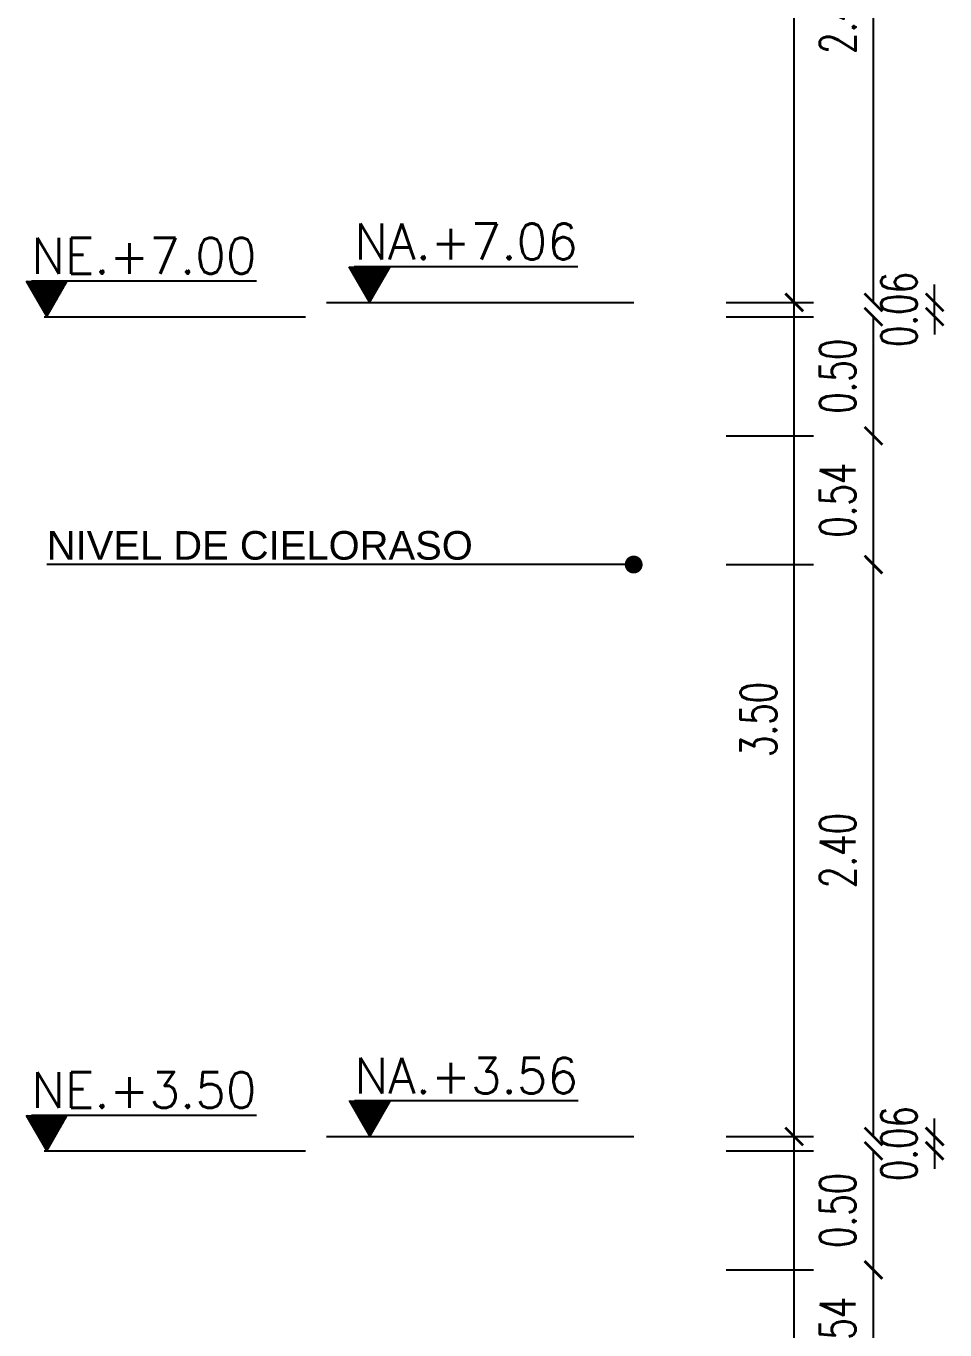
# Model space of a CAD drawing. Header units: millimetres. Extents: x 2056 to 4470, y 1400 to 3101.
# Drawn here: x 2112.52 to 2116.38, y 1410.08 to 1415.55 of the extents above; entities that cross this region are included whole.
import ezdxf

# ---------------------------------------------------------------- set-up
doc = ezdxf.new("R2010")
doc.units = ezdxf.units.MM
doc.linetypes.add('HIDDEN', pattern=[9.525, 6.35, -3.175])
doc.layers.add('A-252', color=252, linetype='Continuous')
doc.layers.add('A-PROY', color=15, linetype='HIDDEN')
doc.styles.add('COTAS', font='romans.shx', dxfattribs={"width": 0.7})
doc.styles.add('NUEVO', font='SIMPLEX')
doc.styles.add('ROMAN', font='arial.ttf')
doc.dimstyles.new('DIM75', dxfattribs={"dimtxt": 0.15, "dimasz": 0.075, "dimexe": 0, "dimexo": 0, "dimgap": 0.075, "dimtad": 1, "dimzin": 1, "dimdsep": 46, "dimtxsty": 'COTAS', "dimblk": 'ARCHTICK', "dimcen": 0, "dimse1": 1, "dimse2": 1, "dimclrd": 8, "dimclre": 8, "dimclrt": 54, "dimaunit": 1, "dimazin": 0, "dimtfac": 1, "dimtix": 1, "dimtmove": 1, "dimatfit": 3, "dimldrblk": 'DOT', "dimfxl": 1, "dimtvp": 1.75, "dimtolj": 1, "dimtzin": 4, "dimarcsym": 0})

# ---------------------------------------------------------------- blocks, each defined once
blk = doc.blocks.new('NE-2')
for p, q in [((-0.000829, 0.0015), (-0.000829, 0.001435)), ((-0.000791, 0.0015), (-0.000791, 0.00137)), ((-0.000754, 0.0015), (-0.000754, 0.001305)), ((-0.000716, 0.0015), (-0.000716, 0.00124)), ((-0.000679, 0.0015), (-0.000679, 0.001175)), ((-0.000641, 0.0015), (-0.000641, 0.00111)), ((-0.000604, 0.0015), (-0.000604, 0.001045)), ((-0.000566, 0.0015), (-0.000566, 0.00098)), ((-0.000529, 0.0015), (-0.000529, 0.000915)), ((-0.000491, 0.0015), (-0.000491, 0.00085)), ((-0.000454, 0.0015), (-0.000454, 0.000786)), ((-0.000416, 0.0015), (-0.000416, 0.000721)), ((-0.000379, 0.0015), (-0.000379, 0.000656)), ((-0.000341, 0.0015), (-0.000341, 0.000591)), ((-0.000304, 0.0015), (-0.000304, 0.000526)), ((-0.000266, 0.0015), (-0.000266, 0.000461)), ((-0.000229, 0.0015), (-0.000229, 0.000396)), ((-0.000191, 0.0015), (-0.000191, 0.000331)), ((-0.000154, 0.0015), (-0.000154, 0.000266)), ((-0.000116, 0.0015), (-0.000116, 0.000201)), ((-0.000079, 0.0015), (-0.000079, 0.000136)), ((-0.000041, 0.0015), (-0.000041, 0.000071)), ((-0.000004, 0.0015), (-0.000004, 0.000006)), ((0.000034, 0.0015), (0.000034, 0.000059)), ((0.000071, 0.0015), (0.000071, 0.000124)), ((0.000109, 0.0015), (0.000109, 0.000189)), ((0.000146, 0.0015), (0.000146, 0.000254)), ((0.000184, 0.0015), (0.000184, 0.000319)), ((0.000221, 0.0015), (0.000221, 0.000384)), ((0.000259, 0.0015), (0.000259, 0.000449)), ((0.000296, 0.0015), (0.000296, 0.000514)), ((0.000334, 0.0015), (0.000334, 0.000578)), ((0.000371, 0.0015), (0.000371, 0.000643)), ((0.000409, 0.0015), (0.000409, 0.000708)), ((0.000446, 0.0015), (0.000446, 0.000773)), ((0.000484, 0.0015), (0.000484, 0.000838)), ((0.000521, 0.0015), (0.000521, 0.000903)), ((0.000559, 0.0015), (0.000559, 0.000968)), ((0.000596, 0.0015), (0.000596, 0.001033)), ((0.000634, 0.0015), (0.000634, 0.001098)), ((0.000671, 0.0015), (0.000671, 0.001163)), ((0.000709, 0.0015), (0.000709, 0.001228)), ((0.000746, 0.0015), (0.000746, 0.001293)), ((0.000784, 0.0015), (0.000784, 0.001358)), ((0.000821, 0.0015), (0.000821, 0.001423)), ((0.000859, 0.0015), (0.000859, 0.001488))]:
    blk.add_line(p, q)
blk.add_lwpolyline([(-0.000866, 0.0015), (0, 0), (0.000866, 0.0015)])
at = {"style": 'NUEVO', "flags": 4}
blk.add_attdef('NE.', (-0.000641, 0.0018), '', height=0.0015, dxfattribs=at)
blk = doc.blocks.new('_ArchTick')
at = {"color": 0, "linetype": 'ByBlock', "const_width": 0.15}
blk.add_lwpolyline([(-0.5, -0.5), (0.5, 0.5)], dxfattribs=at)
blk = doc.blocks.new('_Dot')
at = {"color": 0, "linetype": 'ByBlock', "lineweight": -2}
blk.add_line((-0.5, 0), (-1, 0), dxfattribs=at)
at = {"color": 0, "linetype": 'ByBlock', "const_width": 0.5}
blk.add_lwpolyline([(-0.25, 0, 1), (0.25, 0, 1)], format="xyb", close=True, dxfattribs=at)
blk = doc.blocks.new('*D199')
at = {"color": 8, "lineweight": -2, "transparency": 16777216}
blk.add_line((2.3848, 2.46), (2.3848, 3), dxfattribs=at)
at = {"color": 8, "lineweight": -2, "transparency": 16777216, "xscale": 0.075, "yscale": 0.075, "zscale": 0.075}
for p, rotation in [((2.3848, 3), 90), ((2.3848, 2.46), 270)]:
    blk.add_blockref('_ArchTick', p, dxfattribs=dict(at, rotation=rotation))
at = {"color": 54, "transparency": 16777216, "insert": (2.2348, 2.73), "char_height": 0.15, "attachment_point": 5, "rotation": 90, "style": 'COTAS'}
blk.add_mtext('\\A1;0.54', dxfattribs=at)
blk = doc.blocks.new('*D208')
at = {"color": 8, "lineweight": -2, "transparency": 16777216}
blk.add_line((2.3848, 3), (2.3848, 3.5), dxfattribs=at)
at = {"color": 8, "lineweight": -2, "transparency": 16777216, "xscale": 0.075, "yscale": 0.075, "zscale": 0.075}
for p, rotation in [((2.3848, 3.5), 90), ((2.3848, 3), 270)]:
    blk.add_blockref('_ArchTick', p, dxfattribs=dict(at, rotation=rotation))
at = {"color": 54, "transparency": 16777216, "insert": (2.2348, 3.25), "char_height": 0.15, "attachment_point": 5, "rotation": 90, "style": 'COTAS'}
blk.add_mtext('\\A1;0.50', dxfattribs=at)
blk = doc.blocks.new('*D200')
at = {"color": 8, "lineweight": -2, "transparency": 16777216}
for p, q in [((2.6418, 3.56), (2.6418, 3.635)), ((2.6418, 3.5), (2.6418, 3.56)), ((2.6418, 3.5), (2.6418, 3.425))]:
    blk.add_line(p, q, dxfattribs=at)
at = {"color": 8, "lineweight": -2, "transparency": 16777216, "xscale": 0.075, "yscale": 0.075, "zscale": 0.075}
for p, rotation in [((2.6418, 3.56), 270), ((2.6418, 3.5), 90)]:
    blk.add_blockref('_ArchTick', p, dxfattribs=dict(at, rotation=rotation))
at = {"color": 54, "transparency": 16777216, "insert": (2.4918, 3.53), "char_height": 0.15, "attachment_point": 5, "rotation": 90, "style": 'COTAS'}
blk.add_mtext('\\A1;0.06', dxfattribs=at)
blk = doc.blocks.new('*D201')
at = {"color": 8, "lineweight": -2, "transparency": 16777216}
blk.add_line((2.3848, 3.56), (2.3848, 5.96), dxfattribs=at)
at = {"color": 8, "lineweight": -2, "transparency": 16777216, "xscale": 0.075, "yscale": 0.075, "zscale": 0.075}
for p, rotation in [((2.3848, 5.96), 90), ((2.3848, 3.56), 270)]:
    blk.add_blockref('_ArchTick', p, dxfattribs=dict(at, rotation=rotation))
at = {"color": 54, "transparency": 16777216, "insert": (2.2348, 4.76), "char_height": 0.15, "attachment_point": 5, "rotation": 90, "style": 'COTAS'}
blk.add_mtext('\\A1;2.40', dxfattribs=at)
blk = doc.blocks.new('*D202')
at = {"color": 8, "lineweight": -2, "transparency": 16777216}
blk.add_line((2.3848, 5.96), (2.3848, 6.5), dxfattribs=at)
at = {"color": 8, "lineweight": -2, "transparency": 16777216, "xscale": 0.075, "yscale": 0.075, "zscale": 0.075}
for p, rotation in [((2.3848, 6.5), 90), ((2.3848, 5.96), 270)]:
    blk.add_blockref('_ArchTick', p, dxfattribs=dict(at, rotation=rotation))
at = {"color": 54, "transparency": 16777216, "insert": (2.2348, 6.23), "char_height": 0.15, "attachment_point": 5, "rotation": 90, "style": 'COTAS'}
blk.add_mtext('\\A1;0.54', dxfattribs=at)
blk = doc.blocks.new('*D209')
at = {"color": 8, "lineweight": -2, "transparency": 16777216}
blk.add_line((2.3848, 6.5), (2.3848, 7), dxfattribs=at)
at = {"color": 8, "lineweight": -2, "transparency": 16777216, "xscale": 0.075, "yscale": 0.075, "zscale": 0.075}
for p, rotation in [((2.3848, 7), 90), ((2.3848, 6.5), 270)]:
    blk.add_blockref('_ArchTick', p, dxfattribs=dict(at, rotation=rotation))
at = {"color": 54, "transparency": 16777216, "insert": (2.2348, 6.75), "char_height": 0.15, "attachment_point": 5, "rotation": 90, "style": 'COTAS'}
blk.add_mtext('\\A1;0.50', dxfattribs=at)
blk = doc.blocks.new('*D203')
at = {"color": 8, "lineweight": -2, "transparency": 16777216}
for p, q in [((2.6418, 7.06), (2.6418, 7.135)), ((2.6418, 7), (2.6418, 7.06)), ((2.6418, 7), (2.6418, 6.925))]:
    blk.add_line(p, q, dxfattribs=at)
at = {"color": 8, "lineweight": -2, "transparency": 16777216, "xscale": 0.075, "yscale": 0.075, "zscale": 0.075}
for p, rotation in [((2.6418, 7.06), 270), ((2.6418, 7), 90)]:
    blk.add_blockref('_ArchTick', p, dxfattribs=dict(at, rotation=rotation))
at = {"color": 54, "transparency": 16777216, "insert": (2.4918, 7.03), "char_height": 0.15, "attachment_point": 5, "rotation": 90, "style": 'COTAS'}
blk.add_mtext('\\A1;0.06', dxfattribs=at)
blk = doc.blocks.new('*D210')
at = {"color": 8, "lineweight": -2, "transparency": 16777216}
blk.add_line((2.3848, 7.06), (2.3848, 9.46), dxfattribs=at)
at = {"color": 8, "lineweight": -2, "transparency": 16777216, "xscale": 0.075, "yscale": 0.075, "zscale": 0.075}
for p, rotation in [((2.3848, 9.46), 90), ((2.3848, 7.06), 270)]:
    blk.add_blockref('_ArchTick', p, dxfattribs=dict(at, rotation=rotation))
at = {"color": 54, "transparency": 16777216, "insert": (2.2348, 8.26), "char_height": 0.15, "attachment_point": 5, "rotation": 90, "style": 'COTAS'}
blk.add_mtext('\\A1;2.40', dxfattribs=at)
blk = doc.blocks.new('*D215')
at = {"color": 8, "lineweight": -2, "transparency": 16777216}
blk.add_line((2.0524, 0.06), (2.0524, 3.56), dxfattribs=at)
at = {"color": 8, "lineweight": -2, "transparency": 16777216, "xscale": 0.075, "yscale": 0.075, "zscale": 0.075}
for p, rotation in [((2.0524, 3.56), 90), ((2.0524, 0.06), 270)]:
    blk.add_blockref('_ArchTick', p, dxfattribs=dict(at, rotation=rotation))
at = {"color": 54, "transparency": 16777216, "insert": (1.9024, 1.81), "char_height": 0.15, "attachment_point": 5, "rotation": 90, "style": 'COTAS'}
blk.add_mtext('\\A1;3.50', dxfattribs=at)
blk = doc.blocks.new('*D216')
at = {"color": 8, "lineweight": -2, "transparency": 16777216}
blk.add_line((2.0524, 3.56), (2.0524, 7.06), dxfattribs=at)
at = {"color": 8, "lineweight": -2, "transparency": 16777216, "xscale": 0.075, "yscale": 0.075, "zscale": 0.075}
for p, rotation in [((2.0524, 7.06), 90), ((2.0524, 3.56), 270)]:
    blk.add_blockref('_ArchTick', p, dxfattribs=dict(at, rotation=rotation))
at = {"color": 54, "transparency": 16777216, "insert": (1.9024, 5.31), "char_height": 0.15, "attachment_point": 5, "rotation": 90, "style": 'COTAS'}
blk.add_mtext('\\A1;3.50', dxfattribs=at)
blk = doc.blocks.new('*D205')
at = {"color": 8, "lineweight": -2, "transparency": 16777216}
blk.add_line((2.0524, 7.06), (2.0524, 10.56), dxfattribs=at)
at = {"color": 8, "lineweight": -2, "transparency": 16777216, "xscale": 0.075, "yscale": 0.075, "zscale": 0.075}
for p, rotation in [((2.0524, 10.56), 90), ((2.0524, 7.06), 270)]:
    blk.add_blockref('_ArchTick', p, dxfattribs=dict(at, rotation=rotation))
at = {"color": 54, "transparency": 16777216, "insert": (1.9024, 8.81), "char_height": 0.15, "attachment_point": 5, "rotation": 90, "style": 'COTAS'}
blk.add_mtext('\\A1;3.50', dxfattribs=at)
blk = doc.blocks.new('NIVELES')
for points in [[(0.0881, 7.06), (1.3783, 7.06)], [(-1.0966, 7), (0, 7)], [(0.0881, 3.56), (1.3783, 3.56)], [(-1.0966, 3.5), (0, 3.5)]]:
    blk.add_lwpolyline(points)
at = {"layer": 'A-PROY', "ltscale": 0.5}
for points in [[(1.766, 7.06), (2.1335, 7.06)], [(1.766, 7), (2.1335, 7)], [(1.766, 6.5), (2.1335, 6.5)], [(1.766, 5.96), (2.1335, 5.96)], [(1.766, 3.56), (2.1335, 3.56)], [(1.766, 3.5), (2.1335, 3.5)], [(1.766, 3), (2.1335, 3)]]:
    blk.add_lwpolyline(points, dxfattribs=at)
at = {"xscale": 100, "yscale": 100, "zscale": 100}
for p, values in [((0.2696, 7.0605), {'NE.': '%%UNA.+7.06%%U'}), ((-1.0858, 7.0005), {'NE.': '%%UNE.+7.00%%U'}), ((0.2703, 3.5605), {'NE.': '%%UNA.+3.56%%U'}), ((-1.0858, 3.5001), {'NE.': '%%UNE.+3.50%%U'})]:
    blk.add_blockref('NE-2', p, dxfattribs=at).add_auto_attribs(values)
at = {"style": 'ROMAN'}
blk.add_text('NIVEL DE CIELORASO', height=0.12, dxfattribs=at).set_placement((-1.0855, 5.9805))
for base, p1, p2, picture, middle in [((2.0524, 10.56), (2.1335, 7.06), (2.1335, 10.56), '*D205', (1.9024, 8.81)), ((2.3848, 9.46), (2.1335, 7.06), (2.1335, 9.46), '*D210', (2.2348, 8.26)), ((2.6418, 7.06), (2.3905, 7), (2.3905, 7.06), '*D203', (2.4918, 7.03)), ((2.0524, 7.06), (1.766, 3.56), (2.1335, 7.06), '*D216', (1.9024, 5.31)), ((2.3848, 7), (2.1335, 6.5), (2.1335, 7), '*D209', (2.2348, 6.75)), ((2.3848, 6.5), (2.1335, 5.96), (2.1335, 6.5), '*D202', (2.2348, 6.23)), ((2.3848, 5.96), (2.1335, 3.56), (2.1335, 5.96), '*D201', (2.2348, 4.76)), ((2.6418, 3.56), (2.3905, 3.5), (2.3905, 3.56), '*D200', (2.4918, 3.53)), ((2.0524, 3.56), (1.766, 0.06), (1.766, 3.56), '*D215', (1.9024, 1.81)), ((2.3848, 3.5), (2.1335, 3), (2.1335, 3.5), '*D208', (2.2348, 3.25)), ((2.3848, 3), (2.1335, 2.46), (2.1335, 3), '*D199', (2.2348, 2.73))]:
    dim = blk.add_linear_dim(base=base, p1=p1, p2=p2, angle=90, dimstyle='DIM75')
    dim.commit()
    dim.dimension.update_dxf_attribs({"geometry": picture, "text_midpoint": middle})
blk.add_leader([(1.3783, 5.96), (-1.0855, 5.96)], dimstyle='DIM75', override={"dimgap": 0.075, "dimtad": 0})
blk = doc.blocks.new('fachada lateral 2')
at = {"layer": 'A-252', "rotation": 270}
blk.add_blockref('NIVELES', (0, 0), dxfattribs=at)

msp = doc.modelspace()

# ---------------------------------------------------------------- block references
at = {"rotation": 90}
msp.add_blockref('fachada lateral 2', (2113.6916, 1407.3313), dxfattribs=at)

doc.saveas('drawing.dxf')
